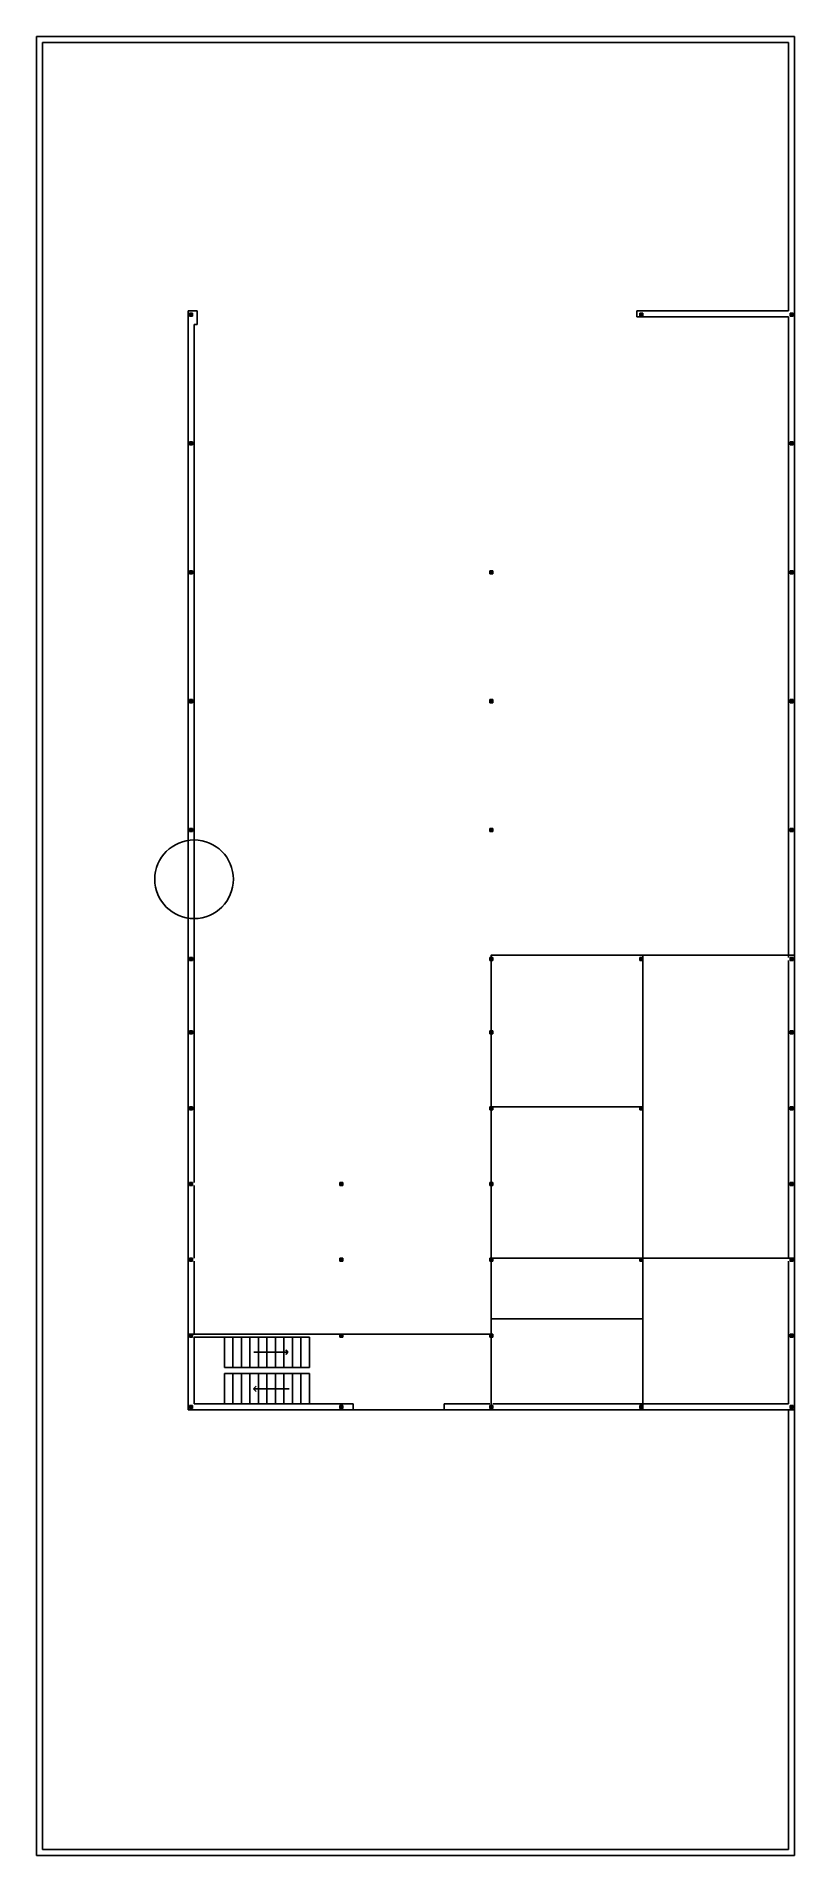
# Model space of a CAD drawing. Header units: inches. Extents: x 27.3 to 52.3, y 12.8 to 72.8.
import ezdxf

# ---------------------------------------------------------------- set-up
doc = ezdxf.new("R2010")
doc.units = ezdxf.units.IN
for name, color, linetype in [('Auxiliar2', 202, 'Continuous'), ('Escaleras', 50, 'Continuous'), ('P1', 3, 'Continuous'), ('Pared exterior nave', 26, 'Continuous'), ('Pared parcela', 7, 'Continuous'), ('Pilares', 240, 'Continuous')]:
    doc.layers.add(name, color=color, linetype=linetype)

msp = doc.modelspace()

# ---------------------------------------------------------------- linework, layer by layer
at = {"layer": 'Auxiliar2'}
msp.add_circle((32.511, 45.015), 1.296, dxfattribs=at)
at = {"layer": 'Escaleras'}
for p, q in [((32.511, 27.715), (32.511, 29.915)), ((36.311, 29.915), (32.511, 29.915)), ((33.511, 28.915), (33.511, 29.915)), ((33.791, 29.915), (33.791, 28.915)), ((34.071, 29.915), (34.071, 28.915)), ((34.351, 29.915), (34.351, 28.915)), ((34.479, 29.415), (35.605, 29.415)), ((34.631, 29.915), (34.631, 28.915)), ((34.911, 29.915), (34.911, 28.915)), ((35.191, 29.915), (35.191, 28.915)), ((35.471, 29.915), (35.471, 28.915)), ((35.605, 29.415), (35.54, 29.492)), ((35.605, 29.415), (35.54, 29.338)), ((35.751, 29.915), (35.751, 28.915)), ((36.031, 29.915), (36.031, 28.915)), ((36.311, 28.915), (33.511, 28.915)), ((36.311, 28.715), (33.511, 28.715)), ((33.511, 28.715), (33.511, 27.715)), ((33.791, 27.715), (33.791, 28.715)), ((34.071, 27.715), (34.071, 28.715)), ((34.351, 27.715), (34.351, 28.715)), ((34.473, 28.215), (34.556, 28.298)), ((35.641, 28.215), (34.473, 28.215)), ((34.473, 28.215), (34.556, 28.126)), ((34.631, 27.715), (34.631, 28.715)), ((34.911, 27.715), (34.911, 28.715)), ((35.191, 27.715), (35.191, 28.715)), ((35.471, 27.715), (35.471, 28.715)), ((35.751, 27.715), (35.751, 28.715)), ((36.031, 27.715), (36.031, 28.715)), ((32.511, 27.715), (33.511, 27.715)), ((33.791, 27.715), (33.511, 27.715)), ((34.071, 27.715), (33.791, 27.715)), ((34.351, 27.715), (34.071, 27.715)), ((34.631, 27.715), (34.351, 27.715)), ((34.911, 27.715), (34.631, 27.715)), ((35.191, 27.715), (34.911, 27.715)), ((35.471, 27.715), (35.191, 27.715)), ((35.751, 27.715), (35.471, 27.715)), ((36.031, 27.715), (35.751, 27.715)), ((36.311, 27.715), (36.031, 27.715))]:
    msp.add_line(p, q, dxfattribs=at)
for points in [[(36.311, 29.915), (36.311, 28.915)], [(36.311, 27.715), (36.311, 28.715)]]:
    msp.add_lwpolyline(points, dxfattribs=at)
at = {"layer": 'P1'}
for p, q in [((47.311, 30.515), (42.311, 30.515)), ((42.311, 30.015), (42.311, 27.515))]:
    msp.add_line(p, q, dxfattribs=at)
for points in [[(32.311, 27.515), (52.311, 27.515), (52.311, 42.515), (47.311, 42.515), (47.311, 32.515), (52.311, 32.515)], [(47.311, 42.515), (42.311, 42.515), (42.311, 37.515), (47.311, 37.515)], [(42.311, 37.515), (42.311, 32.515), (47.311, 32.515)], [(32.311, 27.515), (32.311, 30.015), (42.311, 30.015), (42.311, 32.515)], [(47.311, 32.515), (47.311, 27.515)]]:
    msp.add_lwpolyline(points, dxfattribs=at)
at = {"layer": 'Pared exterior nave'}
for p, q in [((32.311, 63.765), (32.511, 63.765)), ((32.311, 63.765), (32.311, 27.515)), ((32.511, 63.765), (32.611, 63.765)), ((32.611, 63.765), (32.611, 63.565)), ((48.211, 63.765), (47.111, 63.765)), ((47.111, 63.765), (47.111, 63.565)), ((48.211, 63.765), (52.111, 63.765)), ((32.611, 63.315), (32.511, 63.315)), ((32.511, 35.015), (32.511, 63.315)), ((32.611, 63.565), (32.611, 63.315)), ((47.111, 63.565), (48.211, 63.565)), ((52.111, 63.565), (48.211, 63.565)), ((32.511, 34.915), (32.511, 32.615)), ((32.511, 32.615), (32.511, 32.515)), ((32.511, 32.415), (32.511, 30.115)), ((32.511, 30.015), (32.511, 30.115)), ((32.511, 29.915), (32.511, 27.715)), ((32.511, 27.715), (37.761, 27.715)), ((37.761, 27.715), (37.761, 27.515)), ((40.761, 27.715), (42.261, 27.715)), ((40.761, 27.715), (40.761, 27.515)), ((42.361, 27.715), (42.411, 27.715)), ((42.411, 27.715), (52.111, 27.715)), ((37.761, 27.515), (32.311, 27.515)), ((52.111, 27.515), (40.761, 27.515))]:
    msp.add_line(p, q, dxfattribs=at)
at = {"layer": 'Pared parcela'}
for p, q in [((52.311, 72.815), (27.311, 72.815)), ((27.311, 72.815), (27.311, 12.815)), ((27.511, 13.015), (27.511, 72.615)), ((27.511, 72.615), (52.111, 72.615)), ((52.111, 72.615), (52.111, 63.765)), ((52.311, 12.815), (52.311, 72.815)), ((52.111, 63.565), (52.111, 42.44)), ((52.111, 42.34), (52.111, 32.515)), ((52.111, 32.415), (52.111, 27.715)), ((52.111, 27.515), (52.111, 13.015)), ((27.311, 12.815), (52.311, 12.815)), ((52.111, 13.015), (27.511, 13.015))]:
    msp.add_line(p, q, dxfattribs=at)
at = {"layer": 'Pilares'}
for p, q in [((32.361, 63.69), (32.461, 63.69)), ((32.361, 63.59), (32.361, 63.69)), ((32.361, 63.69), (32.461, 63.59)), ((32.461, 63.69), (32.361, 63.59)), ((32.461, 63.69), (32.461, 63.59)), ((47.211, 63.689), (47.311, 63.689)), ((47.211, 63.589), (47.211, 63.689)), ((47.211, 63.689), (47.311, 63.589)), ((47.311, 63.689), (47.211, 63.589)), ((47.311, 63.689), (47.311, 63.589)), ((52.161, 63.689), (52.261, 63.689)), ((52.161, 63.589), (52.161, 63.689)), ((52.161, 63.689), (52.261, 63.589)), ((52.261, 63.689), (52.161, 63.589)), ((52.261, 63.689), (52.261, 63.589)), ((32.361, 63.59), (32.461, 63.59)), ((47.311, 63.589), (47.211, 63.589)), ((52.261, 63.589), (52.161, 63.589)), ((32.361, 59.44), (32.461, 59.44)), ((32.361, 59.34), (32.361, 59.44)), ((32.361, 59.44), (32.461, 59.34)), ((32.461, 59.44), (32.361, 59.34)), ((32.461, 59.44), (32.461, 59.34)), ((52.161, 59.44), (52.261, 59.44)), ((52.161, 59.34), (52.161, 59.44)), ((52.161, 59.44), (52.261, 59.34)), ((52.261, 59.44), (52.161, 59.34)), ((52.261, 59.44), (52.261, 59.34)), ((32.461, 59.34), (32.361, 59.34)), ((52.261, 59.34), (52.161, 59.34)), ((32.361, 55.19), (32.461, 55.19)), ((32.361, 55.09), (32.361, 55.19)), ((32.361, 55.19), (32.461, 55.09)), ((32.461, 55.19), (32.361, 55.09)), ((32.461, 55.09), (32.361, 55.09)), ((32.461, 55.19), (32.461, 55.09)), ((42.261, 55.19), (42.361, 55.19)), ((42.261, 55.09), (42.261, 55.19)), ((42.261, 55.19), (42.361, 55.09)), ((42.361, 55.19), (42.261, 55.09)), ((42.361, 55.09), (42.261, 55.09)), ((42.361, 55.19), (42.361, 55.09)), ((52.161, 55.19), (52.261, 55.19)), ((52.161, 55.09), (52.161, 55.19)), ((52.161, 55.19), (52.261, 55.09)), ((52.261, 55.19), (52.161, 55.09)), ((52.261, 55.09), (52.161, 55.09)), ((52.261, 55.19), (52.261, 55.09)), ((32.361, 50.94), (32.461, 50.94)), ((32.361, 50.84), (32.361, 50.94)), ((32.361, 50.94), (32.461, 50.84)), ((32.461, 50.94), (32.361, 50.84)), ((32.461, 50.84), (32.361, 50.84)), ((32.461, 50.94), (32.461, 50.84)), ((42.261, 50.94), (42.361, 50.94)), ((42.261, 50.84), (42.261, 50.94)), ((42.261, 50.94), (42.361, 50.84)), ((42.361, 50.94), (42.261, 50.84)), ((42.361, 50.84), (42.261, 50.84)), ((42.361, 50.94), (42.361, 50.84)), ((52.161, 50.94), (52.261, 50.94)), ((52.161, 50.84), (52.161, 50.94)), ((52.161, 50.94), (52.261, 50.84)), ((52.261, 50.94), (52.161, 50.84)), ((52.261, 50.84), (52.161, 50.84)), ((52.261, 50.94), (52.261, 50.84)), ((32.361, 46.69), (32.461, 46.69)), ((32.361, 46.59), (32.361, 46.69)), ((32.361, 46.69), (32.461, 46.59)), ((32.461, 46.69), (32.361, 46.59)), ((32.461, 46.59), (32.361, 46.59)), ((32.461, 46.69), (32.461, 46.59)), ((42.261, 46.69), (42.361, 46.69)), ((42.261, 46.59), (42.261, 46.69)), ((42.261, 46.69), (42.361, 46.59)), ((42.361, 46.69), (42.261, 46.59)), ((42.361, 46.59), (42.261, 46.59)), ((42.361, 46.69), (42.361, 46.59)), ((52.161, 46.69), (52.261, 46.69)), ((52.161, 46.59), (52.161, 46.69)), ((52.161, 46.69), (52.261, 46.59)), ((52.261, 46.69), (52.161, 46.59)), ((52.261, 46.59), (52.161, 46.59)), ((52.261, 46.69), (52.261, 46.59)), ((32.361, 42.44), (32.461, 42.44)), ((32.361, 42.34), (32.361, 42.44)), ((32.361, 42.44), (32.461, 42.34)), ((32.461, 42.44), (32.361, 42.34)), ((32.461, 42.34), (32.361, 42.34)), ((32.461, 42.44), (32.461, 42.34)), ((42.261, 42.44), (42.361, 42.44)), ((42.261, 42.34), (42.261, 42.44)), ((42.261, 42.44), (42.361, 42.34)), ((42.361, 42.44), (42.261, 42.34)), ((42.361, 42.34), (42.261, 42.34)), ((42.361, 42.44), (42.361, 42.34)), ((47.311, 42.44), (47.211, 42.44)), ((47.211, 42.44), (47.211, 42.34)), ((47.311, 42.44), (47.211, 42.34)), ((47.211, 42.44), (47.311, 42.34)), ((47.211, 42.34), (47.311, 42.34)), ((47.311, 42.34), (47.311, 42.44)), ((52.161, 42.44), (52.261, 42.44)), ((52.161, 42.34), (52.161, 42.44)), ((52.161, 42.44), (52.261, 42.34)), ((52.261, 42.44), (52.161, 42.34)), ((52.261, 42.34), (52.161, 42.34)), ((52.261, 42.44), (52.261, 42.34)), ((32.361, 40.015), (32.461, 40.015)), ((32.361, 39.915), (32.361, 40.015)), ((32.361, 40.015), (32.461, 39.915)), ((32.461, 40.015), (32.361, 39.915)), ((32.461, 39.915), (32.361, 39.915)), ((32.461, 40.015), (32.461, 39.915)), ((42.261, 40.015), (42.361, 40.015)), ((42.261, 39.915), (42.261, 40.015)), ((42.261, 40.015), (42.361, 39.915)), ((42.361, 40.015), (42.261, 39.915)), ((42.361, 39.915), (42.261, 39.915)), ((42.361, 40.015), (42.361, 39.915)), ((52.161, 40.015), (52.261, 40.015)), ((52.161, 39.915), (52.161, 40.015)), ((52.161, 40.015), (52.261, 39.915)), ((52.261, 40.015), (52.161, 39.915)), ((52.261, 39.915), (52.161, 39.915)), ((52.261, 40.015), (52.261, 39.915)), ((32.361, 37.515), (32.461, 37.515)), ((32.361, 37.415), (32.361, 37.515)), ((32.361, 37.515), (32.461, 37.415)), ((32.461, 37.515), (32.361, 37.415)), ((32.461, 37.415), (32.361, 37.415)), ((32.461, 37.515), (32.461, 37.415)), ((42.261, 37.515), (42.361, 37.515)), ((42.261, 37.415), (42.261, 37.515)), ((42.261, 37.515), (42.361, 37.415)), ((42.361, 37.515), (42.261, 37.415)), ((42.361, 37.415), (42.261, 37.415)), ((42.361, 37.515), (42.361, 37.415)), ((47.311, 37.515), (47.211, 37.515)), ((47.211, 37.515), (47.211, 37.415)), ((47.311, 37.515), (47.211, 37.415)), ((47.211, 37.515), (47.311, 37.415)), ((47.211, 37.415), (47.311, 37.415)), ((47.311, 37.415), (47.311, 37.515)), ((52.161, 37.515), (52.261, 37.515)), ((52.161, 37.415), (52.161, 37.515)), ((52.161, 37.515), (52.261, 37.415)), ((52.261, 37.515), (52.161, 37.415)), ((52.261, 37.415), (52.161, 37.415)), ((52.261, 37.515), (52.261, 37.415)), ((32.361, 35.015), (32.461, 35.015)), ((32.361, 34.915), (32.361, 35.015)), ((32.361, 35.015), (32.461, 34.915)), ((32.461, 35.015), (32.361, 34.915)), ((32.461, 34.915), (32.361, 34.915)), ((32.461, 35.015), (32.461, 34.915)), ((37.311, 35.015), (37.411, 35.015)), ((37.311, 34.915), (37.311, 35.015)), ((37.311, 35.015), (37.411, 34.915)), ((37.411, 35.015), (37.311, 34.915)), ((37.411, 34.915), (37.311, 34.915)), ((37.411, 35.015), (37.411, 34.915)), ((42.261, 35.015), (42.361, 35.015)), ((42.261, 34.915), (42.261, 35.015)), ((42.261, 35.015), (42.361, 34.915)), ((42.361, 35.015), (42.261, 34.915)), ((42.361, 34.915), (42.261, 34.915)), ((42.361, 35.015), (42.361, 34.915)), ((52.161, 35.015), (52.261, 35.015)), ((52.161, 34.915), (52.161, 35.015)), ((52.161, 35.015), (52.261, 34.915)), ((52.261, 35.015), (52.161, 34.915)), ((52.261, 34.915), (52.161, 34.915)), ((52.261, 35.015), (52.261, 34.915)), ((32.361, 32.515), (32.461, 32.515)), ((32.361, 32.415), (32.361, 32.515)), ((32.361, 32.515), (32.461, 32.415)), ((32.461, 32.515), (32.361, 32.415)), ((32.461, 32.415), (32.361, 32.415)), ((32.461, 32.515), (32.461, 32.415)), ((37.311, 32.515), (37.411, 32.515)), ((37.311, 32.415), (37.311, 32.515)), ((37.311, 32.515), (37.411, 32.415)), ((37.411, 32.515), (37.311, 32.415)), ((37.411, 32.415), (37.311, 32.415)), ((37.411, 32.515), (37.411, 32.415)), ((42.261, 32.515), (42.361, 32.515)), ((42.261, 32.415), (42.261, 32.515)), ((42.261, 32.515), (42.361, 32.415)), ((42.361, 32.515), (42.261, 32.415)), ((42.361, 32.415), (42.261, 32.415)), ((42.361, 32.515), (42.361, 32.415)), ((47.311, 32.515), (47.211, 32.515)), ((47.211, 32.515), (47.211, 32.415)), ((47.311, 32.515), (47.211, 32.415)), ((47.211, 32.515), (47.311, 32.415)), ((47.211, 32.415), (47.311, 32.415)), ((47.311, 32.415), (47.311, 32.515)), ((52.161, 32.515), (52.261, 32.515)), ((52.161, 32.415), (52.161, 32.515)), ((52.161, 32.515), (52.261, 32.415)), ((52.261, 32.515), (52.161, 32.415)), ((52.261, 32.415), (52.161, 32.415)), ((52.261, 32.515), (52.261, 32.415)), ((32.361, 30.015), (32.461, 30.015)), ((32.361, 29.915), (32.361, 30.015)), ((32.361, 30.015), (32.461, 29.915)), ((32.461, 30.015), (32.361, 29.915)), ((32.461, 30.015), (32.461, 29.915)), ((37.311, 30.015), (37.411, 30.015)), ((37.311, 29.915), (37.311, 30.015)), ((37.311, 30.015), (37.411, 29.915)), ((37.411, 30.015), (37.311, 29.915)), ((37.411, 30.015), (37.411, 29.915)), ((42.261, 30.015), (42.361, 30.015)), ((42.261, 29.915), (42.261, 30.015)), ((42.261, 30.015), (42.361, 29.915)), ((42.361, 30.015), (42.261, 29.915)), ((42.361, 30.015), (42.361, 29.915)), ((52.161, 30.015), (52.261, 30.015)), ((52.161, 29.915), (52.161, 30.015)), ((52.161, 30.015), (52.261, 29.915)), ((52.261, 30.015), (52.161, 29.915)), ((52.261, 30.015), (52.261, 29.915)), ((32.461, 29.915), (32.361, 29.915)), ((37.411, 29.915), (37.311, 29.915)), ((42.361, 29.915), (42.261, 29.915)), ((52.261, 29.915), (52.161, 29.915)), ((32.361, 27.665), (32.461, 27.665)), ((32.361, 27.565), (32.361, 27.665)), ((32.361, 27.665), (32.461, 27.565)), ((32.461, 27.665), (32.361, 27.565)), ((32.461, 27.665), (32.461, 27.565)), ((37.311, 27.665), (37.411, 27.665)), ((37.311, 27.565), (37.311, 27.665)), ((37.311, 27.665), (37.411, 27.565)), ((37.411, 27.665), (37.311, 27.565)), ((37.411, 27.665), (37.411, 27.565)), ((42.261, 27.665), (42.361, 27.665)), ((42.261, 27.565), (42.261, 27.665)), ((42.261, 27.665), (42.361, 27.565)), ((42.361, 27.665), (42.261, 27.565)), ((42.361, 27.665), (42.361, 27.565)), ((47.311, 27.665), (47.211, 27.665)), ((47.211, 27.665), (47.211, 27.565)), ((47.311, 27.665), (47.211, 27.565)), ((47.211, 27.665), (47.311, 27.565)), ((47.311, 27.565), (47.311, 27.665)), ((52.161, 27.665), (52.261, 27.665)), ((52.161, 27.565), (52.161, 27.665)), ((52.161, 27.665), (52.261, 27.565)), ((52.261, 27.665), (52.161, 27.565)), ((52.261, 27.665), (52.261, 27.565)), ((32.461, 27.565), (32.361, 27.565)), ((37.411, 27.565), (37.311, 27.565)), ((42.361, 27.565), (42.261, 27.565)), ((47.211, 27.565), (47.311, 27.565)), ((52.261, 27.565), (52.161, 27.565))]:
    msp.add_line(p, q, dxfattribs=at)

doc.saveas('drawing.dxf')
